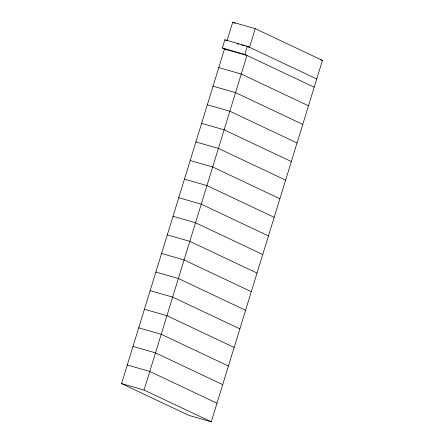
<?xml version="1.0" encoding="UTF-8"?>
<svg xmlns="http://www.w3.org/2000/svg" width="444" height="444" viewBox="0 0 444 444"><rect width="100%" height="100%" fill="white"/><g stroke="black" fill="none" stroke-linecap="round" stroke-linejoin="round"><path stroke-width="0.67" d="M226.734 50.067L222.361 48.002L224.892 39.788L247.391 46.243L316.733 78.993M211.272 421.8L188.767 415.345L121.551 383.594L224.486 49.001L246.986 55.461L144.056 390.054L211.272 421.8L322.449 60.406L255.233 28.655L232.728 22.2L227.012 40.787M314.202 87.207L244.866 54.457L247.391 46.243M255.233 28.655L249.517 47.247L246.204 46.298M320.463 59.835L322.449 60.406M236.941 43.64L238.928 44.206M241.575 44.966L244.883 45.915M222.361 48.002L244.866 54.457M218.764 67.588L241.27 74.048L308.486 105.794M213.048 86.18L235.553 92.635L302.769 124.381M207.331 104.767L229.831 111.222L297.047 142.974M201.609 123.354L224.115 129.815L291.331 161.561M195.893 141.947L218.398 148.401L285.609 180.147M190.171 160.534L212.676 166.988L279.892 198.74M184.454 179.121L206.96 185.581L274.176 217.327M178.738 197.708L201.237 204.168L268.454 235.914M173.016 216.3L195.521 222.755L262.737 254.501M167.299 234.887L189.804 241.342L257.021 273.093M161.583 253.474L184.082 259.934L251.298 291.68M155.861 272.067L178.366 278.521L245.582 310.267M150.144 290.654L172.649 297.108L239.86 328.86M144.422 309.24L166.927 315.701L234.143 347.447M138.706 327.833L161.211 334.288L228.427 366.034M132.989 346.42L155.489 352.875L222.705 384.621M127.267 365.007L149.772 371.462L216.988 403.213M121.551 383.594L144.056 390.054M232.728 22.2L235.22 23.377M224.892 39.788L226.762 40.67"/></g></svg>
